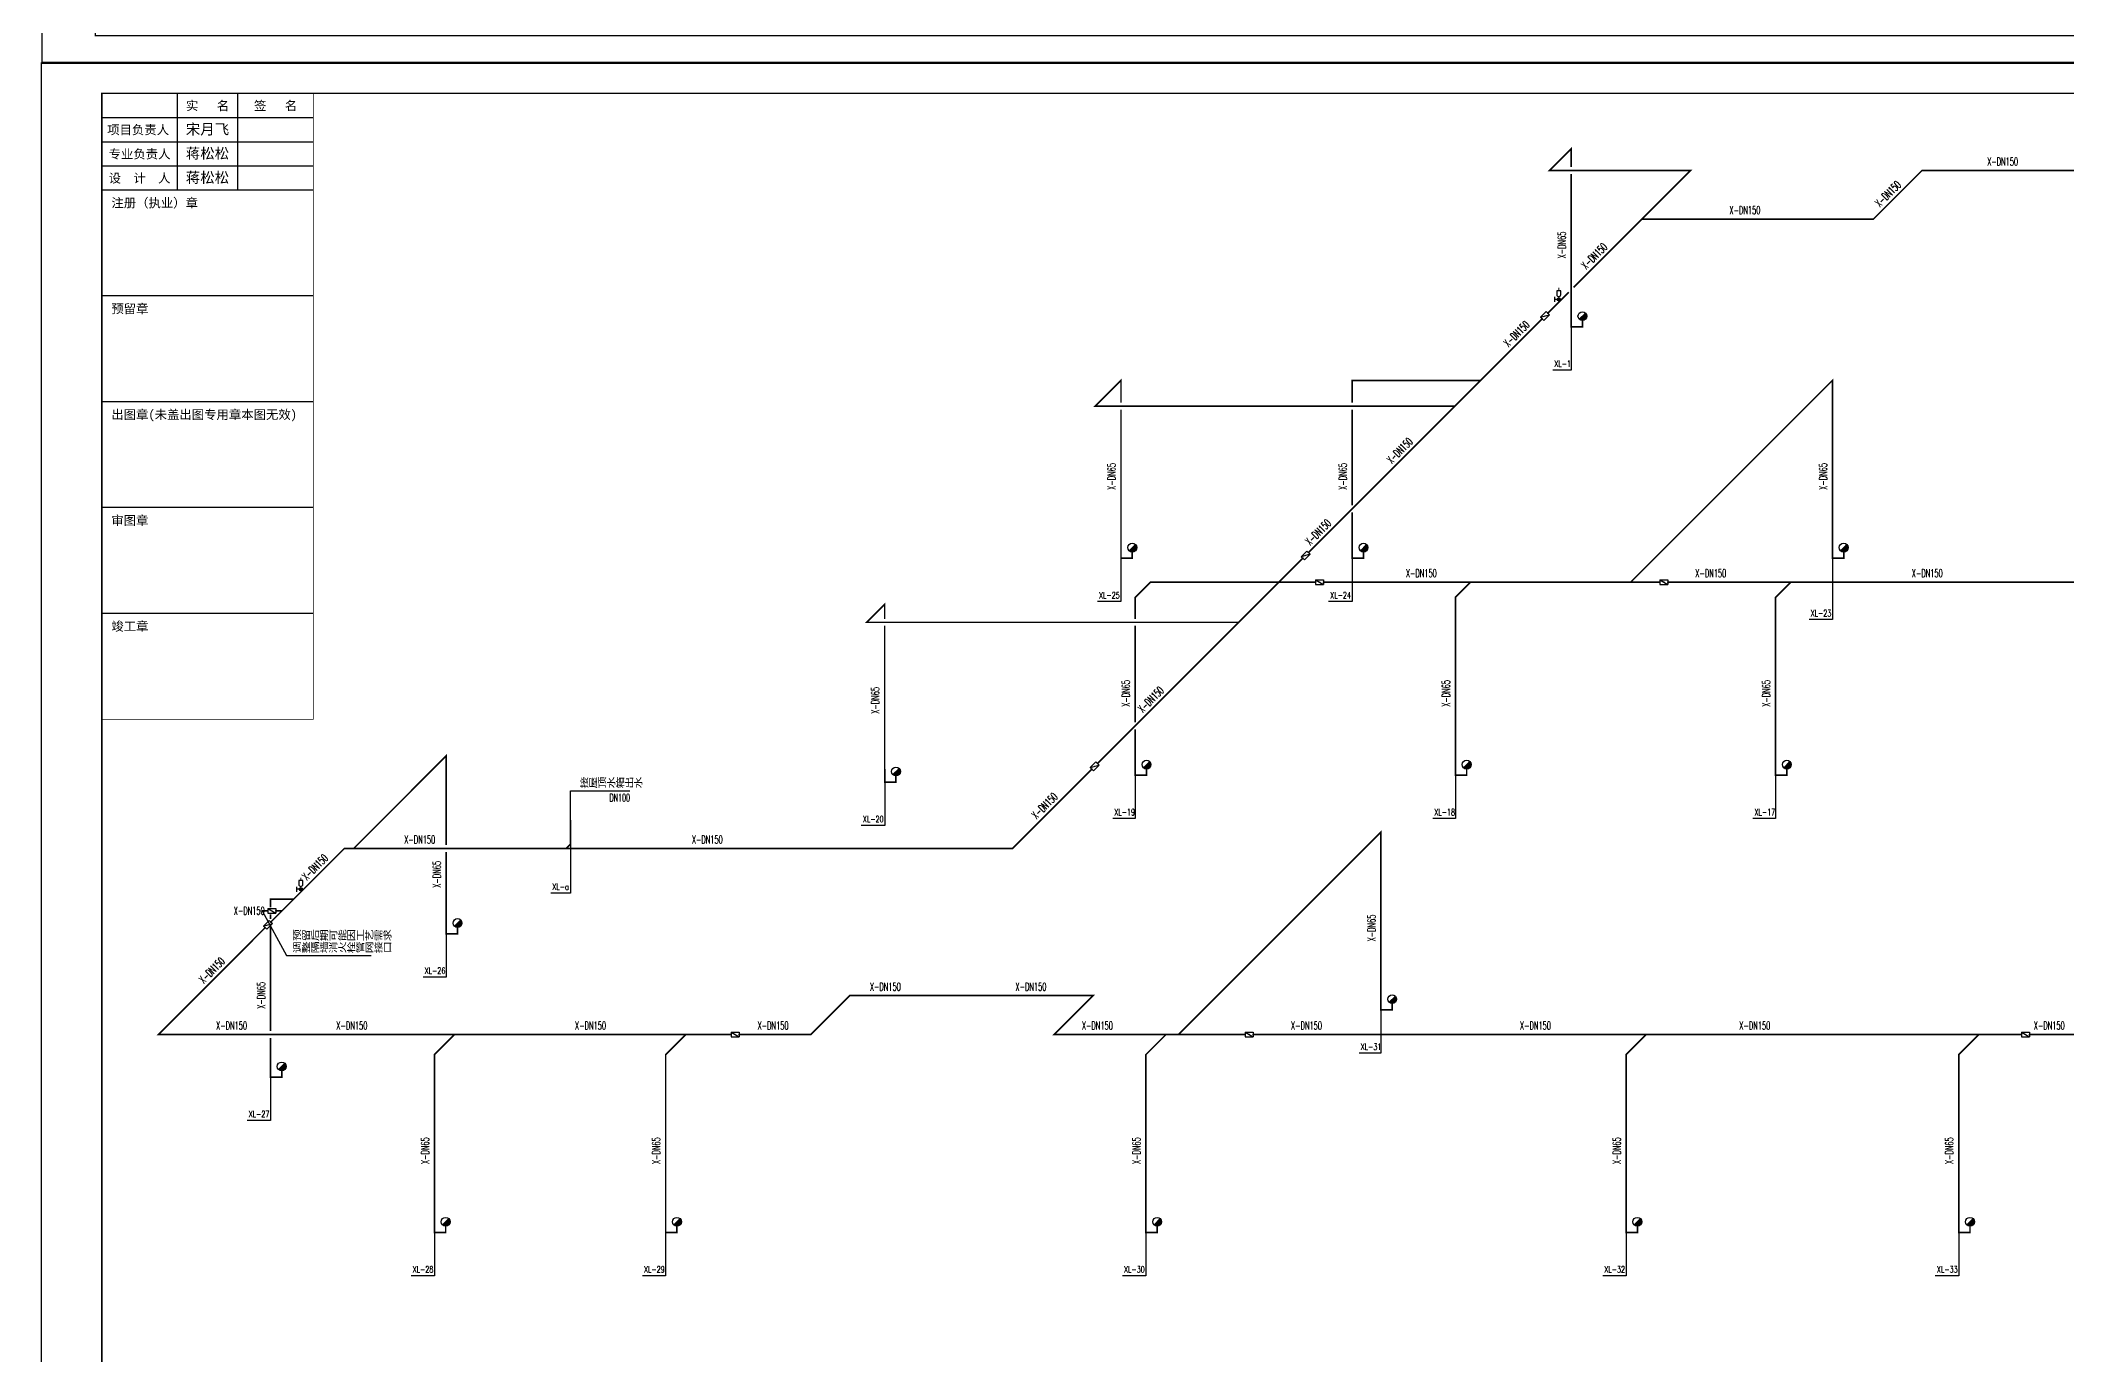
# Model space of a CAD drawing. Extents: x -452079 to 117456, y 3902 to 836955.
# Drawn here: x -328199 to -214292, y 336632 to 410496 of the extents above; entities that cross this region are included whole.
import ezdxf
from ezdxf.enums import TextEntityAlignment as Align

# ---------------------------------------------------------------- set-up
doc = ezdxf.new("R2010")
doc.units = 0
doc.header["$LTSCALE"] = 1000
doc.header["$MEASUREMENT"] = 0
doc.linetypes.add('CONTINOUS', pattern=[0])
for name, color, linetype in [('0-cxFrame', 155, 'Continuous'), ('DIM_消防', 1, 'Continuous'), ('FM_ZF消防', 1, 'Continuous'), ('qianming', 155, 'Continuous'), ('SB_ZF消防', 1, 'Continuous'), ('TEXT_消防', 1, 'Continuous'), ('TWT_LEAD', 3, 'Continuous'), ('给排水wang', 2, 'Continuous')]:
    doc.layers.add(name, color=color, linetype=linetype)
for name, color, linetype, lineweight in [('0-cxText', 131, 'Continuous', 25), ('Gps-ZF消防', 1, 'TG_X', 60), ('Gps-ZF给水', 3, 'TG_J', 60)]:
    doc.layers.add(name, color=color, linetype=linetype, lineweight=lineweight)
doc.styles.add('_TCH_DIM', font='SIMPLEX', dxfattribs={"width": 0.75, "bigfont": '@1HZTXT'})
doc.styles.add('_TWT_PIPEDN', font='SIMPLEX', dxfattribs={"width": 0.65, "height": 3.5, "bigfont": 'HZTXT'})
doc.styles.add('_TWT_SERIAL', font='SIMPLEX', dxfattribs={"width": 0.8, "height": 3, "bigfont": 'HZTXT'})
doc.styles.add('cx_biaoti', font='')
doc.styles.add('cx_tuming', font='')
doc.styles.add('cx_tuqian1', font='')
doc.styles.get("Standard").update_dxf_attribs({"font": 'gbenor.shx', "bigfont": 'gbcbig.shx'})
doc.styles.add('TG_LINETYPE', font='SIMPLEX', dxfattribs={"width": 0.8, "height": 3.5, "bigfont": 'HZTXT'})
doc.styles.add('图框宋体', font='', dxfattribs={"width": 0.75})
doc.styles.add('黑体', font='', dxfattribs={"height": 12})
doc.styles.get('cx_biaoti').set_extended_font_data('SimSun')
doc.styles.get('cx_tuming').set_extended_font_data('SimHei')
doc.styles.get('cx_tuqian1').set_extended_font_data('SimSun')
doc.styles.get('图框宋体').set_extended_font_data('SimSun')
doc.styles.get('黑体').set_extended_font_data('SimHei')
doc.linetypes.add('TG_J', pattern='A,2,-0.3,["J",TG_LINETYPE,S=0.1,R=0,X=-0.23,Y=-0.15],0', length=2.3)
doc.linetypes.add('TG_X', pattern='A,5,-0.3,["X",TG_LINETYPE,S=0.1,R=0,X=-0.23,Y=-0.15],0', length=5.3)

# ---------------------------------------------------------------- blocks, each defined once
blk = doc.blocks.new('$VALVE$00000497')
for p, q in [((78, 138), (-78, 138)), ((0, 50), (0, 138))]:
    blk.add_line(p, q)
at = {"const_width": 49.6}
blk.add_lwpolyline([(25, 0, 1), (-25, 0, 1)], format="xyb", close=True, dxfattribs=at)
blk.add_circle((0, 0), 50)
blk = doc.blocks.new('pqf')
at = {"layer": '给排水wang'}
for p, q in [((75, 429), (-75, 429)), ((-75, 429), (-75, 283)), ((75, 283), (75, 429))]:
    blk.add_line(p, q, dxfattribs=at)
at = {"layer": '给排水wang', "linetype": 'Continuous', "const_width": 45}
for points in [[(0, 429), (0, 542)], [(0, 208), (0, 0)]]:
    blk.add_lwpolyline(points, dxfattribs=at)
at = {"layer": '给排水wang'}
blk.add_arc((0, 283), 75, 180, 0, dxfattribs=at)
at = {"layer": '给排水wang', "xscale": -1.2, "yscale": -1.2, "zscale": 1.2, "rotation": 270}
blk.add_blockref('$VALVE$00000497', (0, 104), dxfattribs=at)
blk = doc.blocks.new('zjcx_lan_xinxi(Dragon)')
for p, q in [((7000, -3200), (0, -3200)), ((7000, -6700), (0, -6700)), ((7000, -10200), (0, -10200)), ((7000, -13700), (0, -13700)), ((7000, -17200), (0, -17200))]:
    blk.add_line(p, q)
at = {"const_width": 25}
blk.add_lwpolyline([(0, -20700), (7000, -20700), (7000, 0), (0, 0)], close=True, dxfattribs=at)
for points in [[(2500, -3200), (2500, 0)], [(4500, -3200), (4500, 0)], [(0, -800), (7000, -800)], [(0, -1600), (7000, -1600)], [(0, -2400), (7000, -2400)]]:
    blk.add_lwpolyline(points)
for points in [[(7000, -3200), (7000, 0)], [(0, -3200), (7000, -3200)], [(0, -20700), (7000, -20700), (7000, -3200)], [(0, -20700), (7000, -20700)]]:
    blk.add_lwpolyline(points, dxfattribs=at)
at = {"style": '图框宋体'}
for s, p in [('实   名', (3500, -400)), ('签   名', (5750, -400)), ('项目负责人', (1204, -1200)), ('专业负责人', (1250, -2000)), ('设  计  人', (1250, -2800))]:
    blk.add_text(s, height=300, dxfattribs=at).set_placement(p, align=Align.MIDDLE)
for s, p in [('注册（执业）章', (318, -3771)), ('预留章', (318, -7271)), ('出图章(未盖出图专用章本图无效)', (318, -10771)), ('审图章', (318, -14271)), ('竣工章', (318, -17771))]:
    blk.add_text(s, height=300, dxfattribs=at).set_placement(p)
blk = doc.blocks.new('T-信息(Dragon)')
at = {"layer": '0-cxFrame'}
blk.add_blockref('zjcx_lan_xinxi(Dragon)', (0, 0), dxfattribs=at)
at = {"layer": 'qianming', "color": 3, "style": 'cx_biaoti'}
for s, p in [('宋月飞', (3497, -1185)), ('蒋松松', (3497, -1985)), ('蒋松松', (3497, -2785))]:
    blk.add_text(s, height=350, dxfattribs=at).set_placement(p, align=Align.MIDDLE_CENTER)
blk = doc.blocks.new('TK22.A0+1 L(Dragon)')
at = {"layer": '0-cxFrame', "color": 7, "const_width": 0.5}
blk.add_lwpolyline([(0, 0), (-1485, 0), (-1485, 841), (0, 841)], close=True, dxfattribs=at)
at = {"layer": '0-cxFrame', "const_width": 0.5}
blk.add_lwpolyline([(-80, 10), (-1465, 10), (-1465, 831), (-80, 831)], close=True, dxfattribs=at)
at = {"layer": '0-cxFrame', "xscale": 0.01, "yscale": 0.01, "zscale": 0.01}
blk.add_blockref('T-信息(Dragon)', (-1465, 831), dxfattribs=at)
at = {"style": '黑体', "flags": 4}
blk.add_attdef('图幅', text='', height=3.3, dxfattribs=at).set_placement((-40, 3), align=Align.RIGHT)
at = {"layer": '0-cxText', "flags": 4}
for tag, height, style, p in [('建设单位', 3.5, 'cx_tuming', (-45, 240)), ('项目名称', 3.5, 'cx_tuming', (-45, 210)), ('子项名称', 3.5, 'cx_tuming', (-45, 180)), ('工程编号', 3.3, 'cx_tuqian1', (-35, 165)), ('图名1', 3.5, 'cx_tuming', (-45, 87)), ('图名2', 3.5, 'cx_tuming', (-45, 79)), ('图名3', 3.5, 'cx_tuming', (-45, 71)), ('出图日期', 3.3, 'cx_tuqian1', (-39, 60)), ('专业', 3.3, 'cx_tuqian1', (-55, 52)), ('图号', 3.3, 'cx_tuqian1', (-55, 44)), ('版次', 3.3, 'cx_tuqian1', (-20, 44))]:
    blk.add_attdef(tag, text='', height=height, dxfattribs=dict(at, style=style)).set_placement(p, align=Align.MIDDLE)
blk = doc.blocks.new('$VALVE$00000316')
for p, q in [((-125, 72), (125, -72)), ((-125, 72), (-125, -72)), ((-125, 72), (125, 72)), ((125, 72), (125, -72)), ((-125, -72), (125, -72))]:
    blk.add_line(p, q)
at = {"const_width": 21.1}
blk.add_lwpolyline([(-11, 0, 1), (11, 0, 1)], format="xyb", close=True, dxfattribs=at)
for p in [(-125, 0), (125, 0)]:
    blk.add_point(p)
at = {"color": 7, "flags": 9}
for tag in ['XSIZE', 'YSIZE']:
    blk.add_attdef(tag, (0, 0), '', height=0.5, dxfattribs=at)

msp = doc.modelspace()

# ---------------------------------------------------------------- hatches: boundary and pattern name
at = {"layer": 'Gps-ZF消防'}
for points in [[(-242139.72, 404401.59), (-242171.54, 404433.41), (-242094.72, 404510.23)], [(-242139.72, 404401.59), (-242094.72, 404401.59), (-242094.72, 404510.23)], [(-235429.9, 403191.9), (-235429.9, 403236.9), (-235321.26, 403236.9)], [(-235429.9, 403191.9), (-235398.08, 403160.08), (-235321.26, 403236.9)], [(-222410.3, 403193.68), (-222442.12, 403225.5), (-222428.94, 403238.68)], [(-222410.3, 403193.68), (-222410.3, 403238.68), (-222428.94, 403238.68)], [(-243349.41, 403191.9), (-243381.23, 403223.72), (-243458.05, 403146.9)], [(-243349.41, 403191.9), (-243349.41, 403146.9), (-243458.05, 403146.9)], [(-225143.46, 400460.52), (-225111.64, 400428.7), (-225124.82, 400415.52)], [(-225143.46, 400460.52), (-225143.46, 400415.52), (-225124.82, 400415.52)], [(-242139.72, 394401.59), (-242184.72, 394401.59), (-242184.72, 394356.59)], [(-242139.72, 394401.59), (-242139.72, 394356.59), (-242184.72, 394356.59)], [(-241506.22, 394401.59), (-241506.22, 394356.59), (-241461.22, 394356.59)], [(-241506.22, 394401.59), (-241461.22, 394401.59), (-241461.22, 394356.59)], [(-267450.52, 391390.79), (-267482.34, 391422.61), (-267405.52, 391499.43)], [(-267450.52, 391390.79), (-267405.52, 391390.79), (-267405.52, 391499.43)], [(-254450.52, 391390.79), (-254495.52, 391390.79), (-254495.52, 391435.79)], [(-254450.52, 391390.79), (-254450.52, 391435.79), (-254495.52, 391435.79)], [(-227450.52, 391390.79), (-227482.34, 391422.61), (-227405.52, 391499.43)], [(-227450.52, 391390.79), (-227405.52, 391390.79), (-227405.52, 391499.43)], [(-268901.11, 389940.2), (-268932.93, 389972.02), (-269009.75, 389895.2)], [(-268901.11, 389940.2), (-268901.11, 389895.2), (-269009.75, 389895.2)], [(-267450.52, 381390.79), (-267495.52, 381390.79), (-267495.52, 381345.79)], [(-267450.52, 381390.79), (-267450.52, 381345.79), (-267495.52, 381345.79)], [(-266817.02, 381390.79), (-266817.02, 381345.79), (-266772.02, 381345.79)], [(-266817.02, 381390.79), (-266772.02, 381390.79), (-266772.02, 381345.79)], [(-254450.52, 381390.79), (-254495.52, 381390.79), (-254495.52, 381345.79)], [(-254450.52, 381390.79), (-254450.52, 381345.79), (-254495.52, 381345.79)], [(-253817.02, 381390.79), (-253817.02, 381345.79), (-253772.02, 381345.79)], [(-253817.02, 381390.79), (-253772.02, 381390.79), (-253772.02, 381345.79)], [(-227450.52, 381390.79), (-227495.52, 381390.79), (-227495.52, 381345.79)], [(-227450.52, 381390.79), (-227450.52, 381345.79), (-227495.52, 381345.79)], [(-226817.02, 381390.79), (-226817.02, 381345.79), (-226772.02, 381345.79)], [(-226817.02, 381390.79), (-226772.02, 381390.79), (-226772.02, 381345.79)], [(-265793.38, 380047.93), (-265825.2, 380079.75), (-265812.02, 380092.93)], [(-265793.38, 380047.93), (-265793.38, 380092.93), (-265812.02, 380092.93)], [(-280737.02, 378804.29), (-280768.84, 378836.11), (-280692.02, 378912.93)], [(-280737.02, 378804.29), (-280692.02, 378804.29), (-280692.02, 378912.93)], [(-266648.11, 379193.2), (-266679.93, 379225.02), (-266693.11, 379211.84)], [(-266648.11, 379193.2), (-266693.11, 379193.2), (-266693.11, 379211.84)], [(-248648.11, 379193.2), (-248679.93, 379225.02), (-248693.11, 379211.84)], [(-248648.11, 379193.2), (-248693.11, 379193.2), (-248693.11, 379211.84)], [(-230648.11, 379193.2), (-230679.93, 379225.02), (-230693.11, 379211.84)], [(-230648.11, 379193.2), (-230693.11, 379193.2), (-230693.11, 379211.84)], [(-281751.27, 377790.04), (-281783.09, 377821.86), (-281859.91, 377745.04)], [(-281751.27, 377790.04), (-281751.27, 377745.04), (-281859.91, 377745.04)], [(-305385.65, 370283.65), (-305417.47, 370315.47), (-305340.65, 370392.29)], [(-305385.65, 370283.65), (-305340.65, 370283.65), (-305340.65, 370392.29)], [(-266648.11, 369193.2), (-266693.11, 369193.2), (-266693.11, 369148.2)], [(-266648.11, 369193.2), (-266648.11, 369148.2), (-266693.11, 369148.2)], [(-266014.62, 369193.2), (-266014.62, 369148.2), (-265969.62, 369148.2)], [(-266014.62, 369193.2), (-265969.62, 369193.2), (-265969.62, 369148.2)], [(-248648.11, 369193.2), (-248693.11, 369193.2), (-248693.11, 369148.2)], [(-248648.11, 369193.2), (-248648.11, 369148.2), (-248693.11, 369148.2)], [(-248014.62, 369193.2), (-248014.62, 369148.2), (-247969.62, 369148.2)], [(-248014.62, 369193.2), (-247969.62, 369193.2), (-247969.62, 369148.2)], [(-230648.11, 369193.2), (-230693.11, 369193.2), (-230693.11, 369148.2)], [(-230648.11, 369193.2), (-230648.11, 369148.2), (-230693.11, 369148.2)], [(-230014.62, 369193.2), (-230014.62, 369148.2), (-229969.62, 369148.2)], [(-230014.62, 369193.2), (-229969.62, 369193.2), (-229969.62, 369148.2)], [(-280737.02, 368804.29), (-280782.02, 368804.29), (-280782.02, 368759.29)], [(-280737.02, 368804.29), (-280737.02, 368759.29), (-280782.02, 368759.29)], [(-280103.52, 368804.29), (-280103.52, 368759.29), (-280058.52, 368759.29)], [(-280103.52, 368804.29), (-280058.52, 368804.29), (-280058.52, 368759.29)], [(-252835.65, 366005.66), (-252867.47, 366037.48), (-252790.65, 366114.3)], [(-252835.65, 366005.66), (-252790.65, 366005.66), (-252790.65, 366114.3)], [(-311112.84, 365078.47), (-311144.66, 365110.29), (-311131.48, 365123.47)], [(-311112.84, 365078.47), (-311112.84, 365123.47), (-311131.48, 365123.47)], [(-298406.76, 365312.97), (-298374.94, 365281.15), (-298361.76, 365294.33)], [(-298406.76, 365312.97), (-298361.76, 365312.97), (-298361.76, 365294.33)], [(-273543.33, 365078.47), (-273543.33, 365033.47), (-273524.69, 365033.47)], [(-273543.33, 365078.47), (-273511.51, 365046.65), (-273524.69, 365033.47)], [(-315268.67, 362222.64), (-315268.67, 362267.64), (-315313.67, 362267.64)], [(-315268.67, 362222.64), (-315313.67, 362222.64), (-315313.67, 362267.64)], [(-305385.65, 360283.65), (-305430.65, 360283.65), (-305430.65, 360238.65)], [(-305385.65, 360283.65), (-305385.65, 360238.65), (-305430.65, 360238.65)], [(-304752.16, 360283.65), (-304752.16, 360238.65), (-304707.16, 360238.65)], [(-304752.16, 360283.65), (-304707.16, 360283.65), (-304707.16, 360238.65)], [(-282702.85, 356807.9), (-282734.67, 356839.72), (-282721.49, 356852.9)], [(-282702.85, 356807.9), (-282702.85, 356852.9), (-282721.49, 356852.9)], [(-269020.29, 356807.9), (-268988.47, 356776.08), (-268911.65, 356852.9)], [(-269020.29, 356807.9), (-269020.29, 356852.9), (-268911.65, 356852.9)], [(-252835.65, 356005.66), (-252880.65, 356005.66), (-252880.65, 355960.66)], [(-252835.65, 356005.66), (-252835.65, 355960.66), (-252880.65, 355960.66)], [(-252202.16, 356005.66), (-252202.16, 355960.66), (-252157.16, 355960.66)], [(-252202.16, 356005.66), (-252157.16, 356005.66), (-252157.16, 355960.66)], [(-321570.07, 354621.24), (-321601.89, 354653.06), (-321678.71, 354576.24)], [(-321570.07, 354621.24), (-321570.07, 354576.24), (-321678.71, 354576.24)], [(-284889.52, 354621.24), (-284889.52, 354576.24), (-284870.88, 354576.24)], [(-284889.52, 354621.24), (-284857.7, 354589.42), (-284870.88, 354576.24)], [(-271206.95, 354621.24), (-271238.77, 354653.06), (-271315.59, 354576.24)], [(-271206.95, 354621.24), (-271206.95, 354576.24), (-271315.59, 354576.24)], [(-306051.44, 353489.87), (-306083.26, 353521.69), (-306096.44, 353508.51)], [(-306051.44, 353489.87), (-306096.44, 353489.87), (-306096.44, 353508.51)], [(-293051.44, 353489.87), (-293083.26, 353521.69), (-293096.44, 353508.51)], [(-293051.44, 353489.87), (-293096.44, 353489.87), (-293096.44, 353508.51)], [(-266051.44, 353489.87), (-266083.26, 353521.69), (-266096.44, 353508.51)], [(-266051.44, 353489.87), (-266096.44, 353489.87), (-266096.44, 353508.51)], [(-239051.44, 353489.87), (-239083.26, 353521.69), (-239096.44, 353508.51)], [(-239051.44, 353489.87), (-239096.44, 353489.87), (-239096.44, 353508.51)], [(-220351.44, 353489.87), (-220383.26, 353521.69), (-220396.44, 353508.51)], [(-220351.44, 353489.87), (-220396.44, 353489.87), (-220396.44, 353508.51)], [(-315268.67, 352222.64), (-315313.67, 352222.64), (-315313.67, 352177.64)], [(-315268.67, 352222.64), (-315268.67, 352177.64), (-315313.67, 352177.64)], [(-314635.18, 352222.64), (-314635.18, 352177.64), (-314590.18, 352177.64)], [(-314635.18, 352222.64), (-314590.18, 352222.64), (-314590.18, 352177.64)], [(-306051.44, 343489.87), (-306096.44, 343489.87), (-306096.44, 343444.87)], [(-306051.44, 343489.87), (-306051.44, 343444.87), (-306096.44, 343444.87)], [(-305417.95, 343489.87), (-305417.95, 343444.87), (-305372.95, 343444.87)], [(-305417.95, 343489.87), (-305372.95, 343489.87), (-305372.95, 343444.87)], [(-293051.44, 343489.87), (-293096.44, 343489.87), (-293096.44, 343444.87)], [(-293051.44, 343489.87), (-293051.44, 343444.87), (-293096.44, 343444.87)], [(-292417.95, 343489.87), (-292417.95, 343444.87), (-292372.95, 343444.87)], [(-292417.95, 343489.87), (-292372.95, 343489.87), (-292372.95, 343444.87)], [(-266051.44, 343489.87), (-266096.44, 343489.87), (-266096.44, 343444.87)], [(-266051.44, 343489.87), (-266051.44, 343444.87), (-266096.44, 343444.87)], [(-265417.95, 343489.87), (-265417.95, 343444.87), (-265372.95, 343444.87)], [(-265417.95, 343489.87), (-265372.95, 343489.87), (-265372.95, 343444.87)], [(-239051.44, 343489.87), (-239096.44, 343489.87), (-239096.44, 343444.87)], [(-239051.44, 343489.87), (-239051.44, 343444.87), (-239096.44, 343444.87)], [(-238417.95, 343489.87), (-238417.95, 343444.87), (-238372.95, 343444.87)], [(-238417.95, 343489.87), (-238372.95, 343489.87), (-238372.95, 343444.87)], [(-220351.44, 343489.87), (-220396.44, 343489.87), (-220396.44, 343444.87)], [(-220351.44, 343489.87), (-220351.44, 343444.87), (-220396.44, 343444.87)], [(-219717.95, 343489.87), (-219717.95, 343444.87), (-219672.95, 343444.87)], [(-219717.95, 343489.87), (-219672.95, 343489.87), (-219672.95, 343444.87)]]:
    msp.add_hatch(color=256, dxfattribs=at).paths.add_polyline_path(points)
at = {"layer": 'SB_ZF消防', "linetype": 'CONTINOUS'}
for points in [[(-241683, 394824.82, 0.668178638), (-241256.22, 395001.59, 0.198912367), (-241329.45, 395178.37)], [(-266993.8, 381814.01, 0.668178638), (-266567.02, 381990.79, 0.198912367), (-266640.25, 382167.57)], [(-253993.8, 381814.01, 0.668178638), (-253567.02, 381990.79, 0.198912367), (-253640.25, 382167.57)], [(-226993.8, 381814.01, 0.668178638), (-226567.02, 381990.79, 0.198912367), (-226640.25, 382167.57)], [(-280280.3, 369227.51, 0.668178638), (-279853.52, 369404.29, 0.198912367), (-279926.75, 369581.07)], [(-266191.39, 369616.42, 0.668178638), (-265764.62, 369793.2, 0.198912367), (-265837.84, 369969.98)], [(-248191.39, 369616.42, 0.668178638), (-247764.62, 369793.2, 0.198912367), (-247837.84, 369969.98)], [(-230191.39, 369616.42, 0.668178638), (-229764.62, 369793.2, 0.198912367), (-229837.84, 369969.98)], [(-304928.93, 360706.88, 0.668178638), (-304502.16, 360883.65, 0.198912367), (-304575.38, 361060.43)], [(-252378.93, 356428.88, 0.668178638), (-251952.16, 356605.66, 0.198912367), (-252025.38, 356782.43)], [(-314811.96, 352645.86, 0.668178638), (-314385.18, 352822.64, 0.198912367), (-314458.4, 352999.41)], [(-305594.72, 343913.09, 0.668178638), (-305167.95, 344089.87, 0.198912367), (-305241.17, 344266.64)], [(-292594.72, 343913.09, 0.668178638), (-292167.95, 344089.87, 0.198912367), (-292241.17, 344266.64)], [(-265594.72, 343913.09, 0.668178638), (-265167.95, 344089.87, 0.198912367), (-265241.17, 344266.64)], [(-238594.72, 343913.09, 0.668178638), (-238167.95, 344089.87, 0.198912367), (-238241.17, 344266.64)], [(-219894.72, 343913.09, 0.668178638), (-219467.95, 344089.87, 0.198912367), (-219541.17, 344266.64)]]:
    msp.add_hatch(color=1, dxfattribs=at).paths.add_polyline_path(points)

# ---------------------------------------------------------------- linework, layer by layer
at = {"layer": 'DIM_消防'}
for p, q in [((-242139.72, 395125.45), (-242139.72, 391965.45)), ((-242139.72, 391965.45), (-243178.7, 391965.45)), ((-267450.52, 382114.65), (-267450.52, 378954.65)), ((-254450.52, 382114.65), (-254450.52, 378954.65)), ((-227450.52, 382114.65), (-227450.52, 377943)), ((-267450.52, 378954.65), (-268777.62, 378954.65)), ((-254450.52, 378954.65), (-255777.62, 378954.65)), ((-227450.52, 377943), (-228767.53, 377943)), ((-280737.02, 369528.15), (-280737.02, 366368.15)), ((-266648.11, 369917.06), (-266648.11, 366757.06)), ((-248648.11, 369917.06), (-248648.11, 366757.06)), ((-230648.11, 369917.06), (-230648.11, 366757.06)), ((-298406.76, 365723.6), (-298406.76, 362563.6)), ((-280737.02, 366368.15), (-282054.03, 366368.15)), ((-266648.11, 366757.06), (-267915.06, 366757.06)), ((-248648.11, 366757.06), (-249925.01, 366757.06)), ((-230648.11, 366757.06), (-231925.01, 366757.06)), ((-298406.76, 362563.6), (-299509.72, 362563.6)), ((-305385.65, 361007.51), (-305385.65, 357847.51)), ((-305385.65, 357847.51), (-306692.59, 357847.51)), ((-252835.65, 356729.52), (-252835.65, 353569.51)), ((-252835.65, 353569.51), (-254063.08, 353569.51)), ((-315268.67, 352946.49), (-315268.67, 349786.49)), ((-315268.67, 349786.49), (-316585.68, 349786.49)), ((-306051.44, 344213.73), (-306051.44, 341053.72)), ((-293051.44, 344213.73), (-293051.44, 341053.72)), ((-266051.44, 344213.73), (-266051.44, 341053.72)), ((-239051.44, 344213.73), (-239051.44, 341053.72)), ((-220351.44, 344213.73), (-220351.44, 341053.72)), ((-306051.44, 341053.72), (-307368.45, 341053.72)), ((-293051.44, 341053.72), (-294358.38, 341053.72)), ((-266051.44, 341053.72), (-267368.45, 341053.72)), ((-239051.44, 341053.72), (-240368.45, 341053.72)), ((-220351.44, 341053.72), (-221668.45, 341053.72))]:
    msp.add_line(p, q, dxfattribs=at)
at = {"layer": 'Gps-ZF消防', "const_width": 90}
for points in [[(-243349.41, 403191.9), (-242139.72, 404401.59)], [(-242139.72, 403386.9), (-242139.72, 404401.59)], [(-243349.41, 403191.9), (-235429.9, 403191.9)], [(-235429.9, 403191.9), (-238161.28, 400460.52)], [(-225143.46, 400460.52), (-222410.3, 403193.68)], [(-222410.3, 403193.68), (-213198.88, 403193.68)], [(-242139.72, 394401.59), (-242139.72, 402996.9)], [(-242001.83, 396619.97), (-238161.28, 400460.52)], [(-238161.28, 400460.52), (-225143.46, 400460.52)], [(-243458.58, 395163.22), (-242277.6, 396344.2)], [(-247231.01, 391390.79), (-243776.34, 394845.46)], [(-242139.72, 394401.59), (-241506.22, 394401.59)], [(-241506.22, 394751.59), (-241506.22, 394401.59)], [(-268901.11, 389940.2), (-267450.52, 391390.79)], [(-267450.52, 390135.2), (-267450.52, 391390.79)], [(-254450.52, 390135.2), (-254450.52, 391390.79)], [(-254450.52, 391390.79), (-247231.01, 391390.79)], [(-248681.6, 389940.2), (-247231.01, 391390.79)], [(-238793.38, 380047.93), (-227450.52, 391390.79)], [(-227450.52, 381390.79), (-227450.52, 391390.79)], [(-268901.11, 389940.2), (-248681.6, 389940.2)], [(-267450.52, 381390.79), (-267450.52, 389745.2)], [(-256915.57, 381706.24), (-248681.6, 389940.2)], [(-254450.52, 384366.28), (-254450.52, 389745.2)], [(-254450.52, 381390.79), (-254450.52, 383976.28)], [(-266817.02, 381740.79), (-266817.02, 381390.79)], [(-253817.02, 381740.79), (-253817.02, 381390.79)], [(-226817.02, 381740.79), (-226817.02, 381390.79)], [(-267450.52, 381390.79), (-266817.02, 381390.79)], [(-258573.87, 380047.93), (-257233.32, 381388.48)], [(-254450.52, 381390.79), (-253817.02, 381390.79)], [(-227450.52, 381390.79), (-226817.02, 381390.79)], [(-265793.38, 380047.93), (-266648.11, 379193.2)], [(-265793.38, 380047.93), (-258573.87, 380047.93)], [(-260831.76, 377790.04), (-258573.87, 380047.93)], [(-258573.87, 380047.93), (-256510.82, 380047.93)], [(-256061.45, 380047.93), (-247793.38, 380047.93)], [(-248648.11, 379193.2), (-247793.38, 380047.93)], [(-247793.38, 380047.93), (-238793.38, 380047.93)], [(-238793.38, 380047.93), (-237145.85, 380047.93)], [(-236696.48, 380047.93), (-229793.38, 380047.93)], [(-230648.11, 379193.2), (-229793.38, 380047.93)], [(-229793.38, 380047.93), (-211793.38, 380047.93)], [(-281751.27, 377790.04), (-280737.02, 378804.29)], [(-280737.02, 377985.04), (-280737.02, 378804.29)], [(-266648.11, 377985.04), (-266648.11, 379193.2)], [(-248648.11, 369193.2), (-248648.11, 379193.2)], [(-230648.11, 369193.2), (-230648.11, 379193.2)], [(-281751.27, 377790.04), (-260831.76, 377790.04)], [(-280737.02, 368804.29), (-280737.02, 377595.04)], [(-268767.75, 369854.05), (-260831.76, 377790.04)], [(-266648.11, 372168.69), (-266648.11, 377595.04)], [(-266648.11, 369193.2), (-266648.11, 371778.69)], [(-310590.83, 365078.47), (-305385.65, 370283.65)], [(-305385.65, 365273.47), (-305385.65, 370283.65)], [(-280103.52, 369154.29), (-280103.52, 368804.29)], [(-273543.33, 365078.47), (-269085.51, 369536.29)], [(-266648.11, 369193.2), (-266014.62, 369193.2)], [(-266014.62, 369543.2), (-266014.62, 369193.2)], [(-248648.11, 369193.2), (-248014.62, 369193.2)], [(-248014.62, 369543.2), (-248014.62, 369193.2)], [(-230648.11, 369193.2), (-230014.62, 369193.2)], [(-230014.62, 369543.2), (-230014.62, 369193.2)], [(-280737.02, 368804.29), (-280103.52, 368804.29)], [(-298406.76, 365312.97), (-298406.76, 366671.17)], [(-264220.07, 354621.24), (-252835.65, 366005.66)], [(-252835.65, 356005.66), (-252835.65, 366005.66)], [(-313968.67, 362222.64), (-311112.84, 365078.47)], [(-311112.84, 365078.47), (-310590.83, 365078.47)], [(-310590.83, 365078.47), (-298641.26, 365078.47)], [(-305385.65, 360283.65), (-305385.65, 364883.47)], [(-298641.26, 365078.47), (-298406.76, 365312.97)], [(-298641.26, 365078.47), (-273543.33, 365078.47)], [(-315268.67, 362222.64), (-313968.67, 362222.64)], [(-315268.67, 361763.93), (-315268.67, 362222.64)], [(-314622.38, 361568.93), (-313968.67, 362222.64)], [(-315268.67, 361117.64), (-315268.67, 361373.93)], [(-315249.77, 360941.54), (-314622.38, 361568.93)], [(-321570.07, 354621.24), (-315567.52, 360623.79)], [(-315268.67, 354816.24), (-315268.67, 360727.64)], [(-305385.65, 360283.65), (-304752.16, 360283.65)], [(-304752.16, 360633.65), (-304752.16, 360283.65)], [(-284889.52, 354621.24), (-282702.85, 356807.9)], [(-282702.85, 356807.9), (-269020.29, 356807.9)], [(-271206.95, 354621.24), (-269020.29, 356807.9)], [(-252835.65, 356005.66), (-252202.16, 356005.66)], [(-252202.16, 356355.66), (-252202.16, 356005.66)], [(-321570.07, 354621.24), (-304920.07, 354621.24)], [(-315268.67, 352222.64), (-315268.67, 354426.24)], [(-306051.44, 353489.87), (-304920.07, 354621.24)], [(-304920.07, 354621.24), (-291920.07, 354621.24)], [(-293051.44, 353489.87), (-291920.07, 354621.24)], [(-291920.07, 354621.24), (-289366.89, 354621.24)], [(-288917.51, 354621.24), (-284889.52, 354621.24)], [(-271206.95, 354621.24), (-264920.07, 354621.24)], [(-266051.44, 353489.87), (-264920.07, 354621.24)], [(-264920.07, 354621.24), (-264220.07, 354621.24)], [(-264220.07, 354621.24), (-260462.61, 354621.24)], [(-260013.23, 354621.24), (-237920.07, 354621.24)], [(-239051.44, 353489.87), (-237920.07, 354621.24)], [(-237920.07, 354621.24), (-219220.07, 354621.24)], [(-220351.44, 353489.87), (-219220.07, 354621.24)], [(-219220.07, 354621.24), (-216829.18, 354621.24)], [(-216379.8, 354621.24), (-207770.07, 354621.24)], [(-306051.44, 343489.87), (-306051.44, 353489.87)], [(-293051.44, 343489.87), (-293051.44, 353489.87)], [(-266051.44, 343489.87), (-266051.44, 353489.87)], [(-239051.44, 343489.87), (-239051.44, 353489.87)], [(-220351.44, 343489.87), (-220351.44, 353489.87)], [(-315268.67, 352222.64), (-314635.18, 352222.64)], [(-314635.18, 352572.64), (-314635.18, 352222.64)], [(-306051.44, 343489.87), (-305417.95, 343489.87)], [(-305417.95, 343839.87), (-305417.95, 343489.87)], [(-293051.44, 343489.87), (-292417.95, 343489.87)], [(-292417.95, 343839.87), (-292417.95, 343489.87)], [(-266051.44, 343489.87), (-265417.95, 343489.87)], [(-265417.95, 343839.87), (-265417.95, 343489.87)], [(-239051.44, 343489.87), (-238417.95, 343489.87)], [(-238417.95, 343839.87), (-238417.95, 343489.87)], [(-220351.44, 343489.87), (-219717.95, 343489.87)], [(-219717.95, 343839.87), (-219717.95, 343489.87)]]:
    msp.add_lwpolyline(points, dxfattribs=at)
at = {"layer": 'Gps-ZF消防', "color": 2, "const_width": 90}
for points in [[(-315742.92, 361568.93), (-315416.94, 361568.93)], [(-314967.57, 361568.93), (-314622.38, 361568.93)]]:
    msp.add_lwpolyline(points, dxfattribs=at)
at = {"layer": 'SB_ZF消防', "color": 1, "linetype": 'CONTINOUS'}
for p, q in [((-241683, 394824.82), (-241329.45, 395178.37)), ((-266993.8, 381814.01), (-266640.25, 382167.57)), ((-253993.8, 381814.01), (-253640.25, 382167.57)), ((-226993.8, 381814.01), (-226640.25, 382167.57)), ((-280280.3, 369227.51), (-279926.75, 369581.07)), ((-266191.39, 369616.42), (-265837.84, 369969.98)), ((-248191.39, 369616.42), (-247837.84, 369969.98)), ((-230191.39, 369616.42), (-229837.84, 369969.98)), ((-304928.93, 360706.88), (-304575.38, 361060.43)), ((-252378.93, 356428.88), (-252025.38, 356782.43)), ((-314811.96, 352645.86), (-314458.4, 352999.41)), ((-305594.72, 343913.09), (-305241.17, 344266.64)), ((-292594.72, 343913.09), (-292241.17, 344266.64)), ((-265594.72, 343913.09), (-265241.17, 344266.64)), ((-238594.72, 343913.09), (-238241.17, 344266.64)), ((-219894.72, 343913.09), (-219541.17, 344266.64))]:
    msp.add_line(p, q, dxfattribs=at)
for centre in [(-241506.22, 395001.59), (-266817.02, 381990.79), (-253817.02, 381990.79), (-226817.02, 381990.79), (-280103.52, 369404.29), (-266014.62, 369793.2), (-248014.62, 369793.2), (-230014.62, 369793.2), (-304752.16, 360883.65), (-252202.16, 356605.66), (-314635.18, 352822.64), (-305417.95, 344089.87), (-292417.95, 344089.87), (-265417.95, 344089.87), (-238417.95, 344089.87), (-219717.95, 344089.87)]:
    msp.add_circle(centre, 250, dxfattribs=at)
at = {"layer": 'TWT_LEAD'}
for p, q in [((-298406.76, 366130.29), (-298406.76, 368315.42)), ((-298406.76, 368315.42), (-295057.67, 368315.42)), ((-315742.92, 361568.93), (-314369.05, 359055.39)), ((-314369.05, 359055.39), (-309612.86, 359055.39))]:
    msp.add_line(p, q, dxfattribs=at)

# ---------------------------------------------------------------- block references
at = {"layer": '0-cxFrame'}
for p, xscale, yscale, zscale in [((-105368.56, 409264.62), 150, 150, 150), ((-75706.06, 266257.12), 170, 170, 170)]:
    msp.add_blockref('TK22.A0+1 L(Dragon)', p, dxfattribs=dict(at, xscale=xscale, yscale=yscale, zscale=zscale))
at = {"layer": 'FM_ZF消防', "zscale": 1.8}
for p, xscale, yscale, rotation in [((-243617.46, 395004.34), -1.8, -1.8, 225.0000000000004), ((-257074.44, 381547.36), -1.8, -1.8, 45), ((-268926.63, 369695.17), 1.8, 1.8, 45), ((-315408.64, 360782.67), 1.8, 1.8, 44.99999999999977)]:
    msp.add_blockref('$VALVE$00000316', p, dxfattribs=dict(at, xscale=xscale, yscale=yscale, rotation=rotation))
at = {"layer": 'FM_ZF消防', "xscale": 1.8, "yscale": 1.8, "zscale": 1.8}
for p in [(-256286.14, 380047.93), (-236921.17, 380047.93), (-289142.2, 354621.24), (-260237.92, 354621.24), (-216604.49, 354621.24)]:
    msp.add_blockref('$VALVE$00000316', p, dxfattribs=at)
at = {"layer": 'FM_ZF消防', "color": 2, "xscale": 1.8, "yscale": 1.8, "zscale": 1.8}
msp.add_blockref('$VALVE$00000316', (-315192.26, 361568.93), dxfattribs=at)
at = {"layer": 'Gps-ZF给水', "xscale": 1.5, "yscale": 1.5, "zscale": 1.5}
for p in [(-242835.05, 395786.75), (-313562.69, 362628.62)]:
    msp.add_blockref('pqf', p, dxfattribs=at)

# ---------------------------------------------------------------- texts
at = {"layer": 'DIM_消防', "color": 7, "style": '_TWT_SERIAL', "width": 0.6}
for s, p in [('XL-1', (-243088.7, 392145.45)), ('XL-25', (-268687.62, 379134.65)), ('XL-24', (-255687.62, 379134.65)), ('XL-23', (-228677.53, 378123)), ('XL-20', (-281964.03, 366548.15)), ('XL-19', (-267825.06, 366937.06)), ('XL-18', (-249835.01, 366937.06)), ('XL-17', (-231835.01, 366937.06)), ('XL-a', (-299419.72, 362743.6)), ('XL-26', (-306602.59, 358027.51)), ('XL-31', (-253973.08, 353749.51)), ('XL-27', (-316495.68, 349966.49)), ('XL-28', (-307278.45, 341233.72)), ('XL-29', (-294268.38, 341233.72)), ('XL-30', (-267278.45, 341233.72)), ('XL-32', (-240278.45, 341233.72)), ('XL-33', (-221578.45, 341233.72))]:
    msp.add_text(s, height=360, dxfattribs=at).set_placement(p)
at = {"layer": 'TEXT_消防', "style": '_TWT_PIPEDN', "width": 0.52}
for p in [(-218753.22, 403468.68), (-233244.77, 400735.52), (-251436.37, 380322.93), (-235163.12, 380322.93), (-222990.42, 380322.93), (-307749.5, 365353.47), (-291581.04, 365353.47), (-317335.92, 361355.21), (-281571.22, 357082.9), (-273384.87, 357082.9), (-318330.03, 354896.24), (-311567.4, 354896.24), (-298147.66, 354896.24), (-287885.07, 354896.24), (-269649.91, 354896.24), (-257893.32, 354896.24), (-245020.58, 354896.24), (-232688.16, 354896.24), (-216133.21, 354896.24)]:
    msp.add_text('X-DN150', height=450, dxfattribs=at).set_placement(p)
for s, rotation, p in [('X-DN150', 45, (-224786.42, 401099.36)), ('X-DN65', 90, (-242444.29, 398245.75)), ('X-DN150', 45, (-241301.42, 397602.19)), ('X-DN150', 45, (-245670.38, 393233.23)), ('X-DN150', 45, (-252237.91, 386665.69)), ('X-DN65', 90, (-267755.09, 385234.95)), ('X-DN65', 90, (-254755.09, 385234.95)), ('X-DN65', 90, (-227755.09, 385234.95)), ('X-DN150', 45, (-256826.48, 382077.12)), ('X-DN65', 90, (-281041.59, 372648.45)), ('X-DN65', 90, (-266952.68, 373037.36)), ('X-DN150', 45, (-266231.1, 372672.5)), ('X-DN65', 90, (-248952.68, 373037.36)), ('X-DN65', 90, (-230952.68, 373037.36)), ('X-DN150', 45, (-272202.58, 366701.02)), ('X-DN150', 45, (-313222.69, 363250.42)), ('X-DN65', 90, (-305690.22, 362867.99)), ('X-DN65', 90, (-253140.22, 359849.82)), ('X-DN150', 45, (-319022.18, 357450.93)), ('X-DN65', 90, (-315573.24, 356066.79)), ('X-DN65', 90, (-306356.01, 347334.03)), ('X-DN65', 90, (-293356.01, 347334.03)), ('X-DN65', 90, (-266356.01, 347334.03)), ('X-DN65', 90, (-239356.01, 347334.03)), ('X-DN65', 90, (-220656.01, 347334.03))]:
    msp.add_text(s, height=450, rotation=rotation, dxfattribs=at).set_placement(p)
at = {"layer": 'TWT_LEAD', "color": 7, "style": '_TCH_DIM'}
for s, height, width, p in [('接屋顶水箱出水', 520.866, 0.75, (-297891.01, 368475.05)), ('DN100', 446.25, 0.529412, (-296208.92, 367711.67)), ('预留后期可能因工艺需求', 520.8661, 0.75, (-314031.18, 359895.39)), ('调整隔墙消火栓管网接口', 520.8661, 0.75, (-314031.18, 359212.89))]:
    msp.add_text(s, height=height, dxfattribs=dict(at, width=width)).set_placement(p)

doc.saveas('drawing.dxf')
